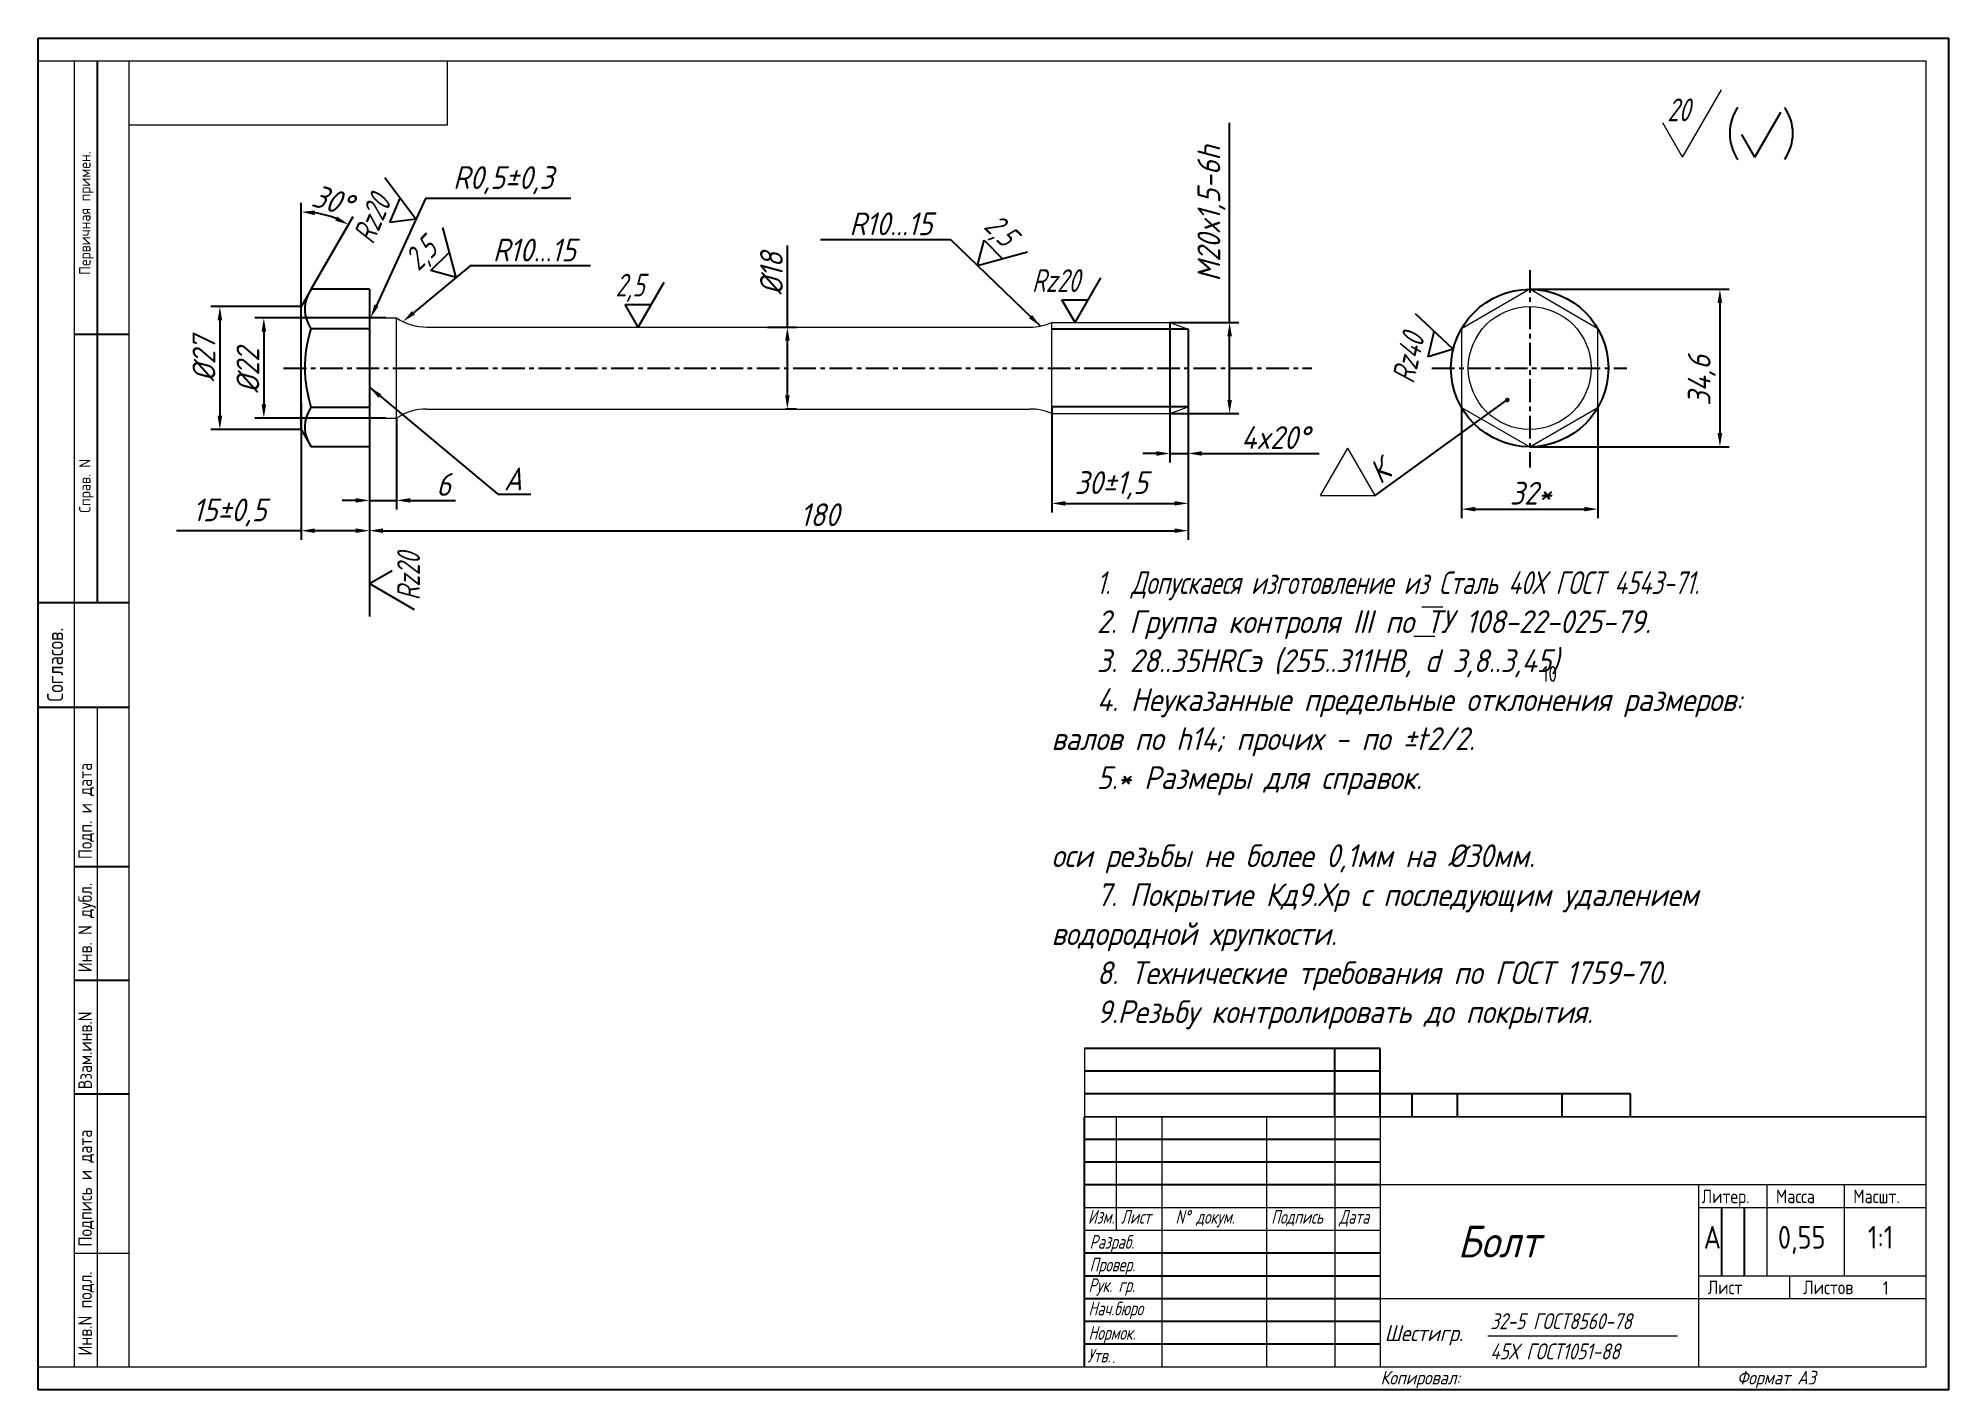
# Model space of a CAD drawing. Extents: x 2248 to 2668, y 316 to 613.
import ezdxf

# ---------------------------------------------------------------- set-up
doc = ezdxf.new("R2010")
doc.units = 0
doc.header["$MEASUREMENT"] = 0
doc.linetypes.add('CENTER', pattern=[2, 1.25, -0.25, 0.25, -0.25])
doc.layers.get('0').update_dxf_attribs({"linetype": 'CONTINUOUS'})
doc.layers.get('DEFPOINTS').update_dxf_attribs({"linetype": 'CONTINUOUS'})
doc.layers.add('TOST', color=110, linetype='CONTINUOUS', lineweight=20)
doc.styles.get("Standard").update_dxf_attribs({"font": 'simplex.shx', "width": 0.85, "oblique": 15, "height": 5})
doc.dimstyles.get("Standard").update_dxf_attribs({"dimtxt": 5, "dimasz": 3, "dimexe": 2, "dimexo": 0, "dimgap": 1, "dimtad": 1, "dimdec": 0, "dimdsep": 46, "dimlunit": 6, "dimtxsty": 'STANDARD', "dimcen": 0.09, "dimclrt": 7, "dimadec": 0, "dimazin": 0, "dimtfac": 1, "dimtdec": 0, "dimtmove": 0, "dimatfit": 3, "dimfxl": 1, "dimtolj": 1, "dimtzin": 0, "dimarcsym": 0})

# ---------------------------------------------------------------- blocks, each defined once
blk = doc.blocks.new('*D1')
at = {"color": 0, "lineweight": -2, "transparency": 16777216}
for p, q in [((2509.53, 550.54), (2509.53, 594.41)), ((2496.42, 550.54), (2511.53, 550.54)), ((2509.53, 533.54), (2509.53, 547.54)), ((2496.42, 530.54), (2511.53, 530.54))]:
    blk.add_line(p, q, dxfattribs=at)
at = {"color": 0, "transparency": 16777216}
for points in [[(2509.03, 547.54), (2510.03, 547.54), (2509.53, 550.54)], [(2509.03, 533.54), (2510.03, 533.54), (2509.53, 530.54)]]:
    blk.add_solid(points, dxfattribs=at)
at = {"layer": 'DEFPOINTS', "color": 0, "transparency": 16777216}
for p in [(2496.42, 550.54), (2496.42, 530.54), (2509.53, 530.54)]:
    blk.add_point(p, dxfattribs=at)
at = {"color": 7, "transparency": 16777216, "insert": (2505.55, 574.48), "char_height": 5, "attachment_point": 5, "rotation": 90}
blk.add_mtext('\\A1;M20x1,5-6h', dxfattribs=at)
blk = doc.blocks.new('*D2')
at = {"color": 0, "lineweight": -2, "transparency": 16777216}
for p, q in [((2496.42, 550.54), (2496.42, 519.76)), ((2500.42, 549.08), (2500.42, 519.76)), ((2493.42, 521.76), (2490.42, 521.76)), ((2496.42, 521.76), (2500.42, 521.76)), ((2503.42, 521.76), (2529.19, 521.76))]:
    blk.add_line(p, q, dxfattribs=at)
at = {"color": 0, "transparency": 16777216}
for points in [[(2493.42, 522.26), (2493.42, 521.26), (2496.42, 521.76)], [(2503.42, 522.26), (2503.42, 521.26), (2500.42, 521.76)]]:
    blk.add_solid(points, dxfattribs=at)
at = {"layer": 'DEFPOINTS', "color": 0, "transparency": 16777216}
for p in [(2496.42, 550.54), (2500.42, 549.08), (2500.42, 521.76)]:
    blk.add_point(p, dxfattribs=at)
at = {"color": 7, "transparency": 16777216, "insert": (2519.54, 525.26), "char_height": 5, "attachment_point": 5}
blk.add_mtext('\\A1;4x20%%d', dxfattribs=at)
blk = doc.blocks.new('*D3')
at = {"color": 0, "lineweight": -2, "transparency": 16777216}
for p, q in [((2470.42, 531.99), (2470.42, 508.8)), ((2500.42, 531.99), (2500.42, 508.8)), ((2473.42, 510.8), (2497.42, 510.8))]:
    blk.add_line(p, q, dxfattribs=at)
at = {"color": 0, "transparency": 16777216}
for points in [[(2473.42, 511.3), (2473.42, 510.3), (2470.42, 510.8)], [(2497.42, 511.3), (2497.42, 510.3), (2500.42, 510.8)]]:
    blk.add_solid(points, dxfattribs=at)
at = {"layer": 'DEFPOINTS', "color": 0, "transparency": 16777216}
for p in [(2470.42, 531.99), (2500.42, 531.99), (2500.42, 510.8)]:
    blk.add_point(p, dxfattribs=at)
at = {"color": 7, "transparency": 16777216, "insert": (2483.51, 514.78), "char_height": 5, "attachment_point": 5}
blk.add_mtext('\\A1;30%%p1,5', dxfattribs=at)
blk = doc.blocks.new('*D4')
at = {"color": 0, "lineweight": -2, "transparency": 16777216}
for p, q in [((2500.42, 535.14), (2500.42, 502.8)), ((2320.42, 523.24), (2320.42, 502.8)), ((2323.42, 504.8), (2497.42, 504.8))]:
    blk.add_line(p, q, dxfattribs=at)
at = {"color": 0, "transparency": 16777216}
for points in [[(2323.42, 505.3), (2323.42, 504.3), (2320.42, 504.8)], [(2497.42, 505.3), (2497.42, 504.3), (2500.42, 504.8)]]:
    blk.add_solid(points, dxfattribs=at)
at = {"layer": 'DEFPOINTS', "color": 0, "transparency": 16777216}
for p in [(2500.42, 535.14), (2320.42, 523.24), (2500.42, 504.8)]:
    blk.add_point(p, dxfattribs=at)
at = {"color": 7, "transparency": 16777216, "insert": (2419.4, 508.3), "char_height": 5, "attachment_point": 5}
blk.add_mtext('\\A1;180', dxfattribs=at)
blk = doc.blocks.new('*D5')
at = {"color": 0, "lineweight": -2, "transparency": 16777216}
for p, q in [((2305.42, 532.97), (2305.42, 502.8)), ((2320.42, 525.61), (2320.42, 502.8)), ((2305.42, 504.8), (2278.01, 504.8)), ((2317.42, 504.8), (2308.42, 504.8))]:
    blk.add_line(p, q, dxfattribs=at)
at = {"color": 0, "transparency": 16777216}
for points in [[(2308.42, 505.3), (2308.42, 504.3), (2305.42, 504.8)], [(2317.42, 505.3), (2317.42, 504.3), (2320.42, 504.8)]]:
    blk.add_solid(points, dxfattribs=at)
at = {"layer": 'DEFPOINTS', "color": 0, "transparency": 16777216}
for p in [(2305.42, 532.97), (2320.42, 525.61), (2320.42, 504.8)]:
    blk.add_point(p, dxfattribs=at)
at = {"color": 7, "transparency": 16777216, "insert": (2289.7, 508.78), "char_height": 5, "attachment_point": 5}
blk.add_mtext('\\A1;15%%p0,5', dxfattribs=at)
blk = doc.blocks.new('*D6')
at = {"color": 0, "lineweight": -2, "transparency": 16777216}
for p, q in [((2324.04, 551.54), (2295.22, 551.54)), ((2297.22, 548.54), (2297.22, 532.54)), ((2324.04, 529.54), (2295.22, 529.54))]:
    blk.add_line(p, q, dxfattribs=at)
at = {"color": 0, "transparency": 16777216}
for points in [[(2296.72, 548.54), (2297.72, 548.54), (2297.22, 551.54)], [(2296.72, 532.54), (2297.72, 532.54), (2297.22, 529.54)]]:
    blk.add_solid(points, dxfattribs=at)
at = {"layer": 'DEFPOINTS', "color": 0, "transparency": 16777216}
for p in [(2324.04, 551.54), (2297.22, 529.54), (2324.04, 529.54)]:
    blk.add_point(p, dxfattribs=at)
at = {"color": 7, "transparency": 16777216, "insert": (2293.72, 539.97), "char_height": 5, "attachment_point": 5, "rotation": 90}
blk.add_mtext('\\A1;%%c22', dxfattribs=at)
blk = doc.blocks.new('*D7')
at = {"color": 0, "lineweight": -2, "transparency": 16777216}
for p, q in [((2305.42, 554.04), (2285.56, 554.04)), ((2287.56, 551.04), (2287.56, 530.04)), ((2305.42, 527.04), (2285.56, 527.04))]:
    blk.add_line(p, q, dxfattribs=at)
at = {"color": 0, "transparency": 16777216}
for points in [[(2287.06, 551.04), (2288.06, 551.04), (2287.56, 554.04)], [(2287.06, 530.04), (2288.06, 530.04), (2287.56, 527.04)]]:
    blk.add_solid(points, dxfattribs=at)
at = {"layer": 'DEFPOINTS', "color": 0, "transparency": 16777216}
for p in [(2305.42, 554.04), (2287.56, 527.04), (2305.42, 527.04)]:
    blk.add_point(p, dxfattribs=at)
at = {"color": 7, "transparency": 16777216, "insert": (2284.06, 542.5), "char_height": 5, "attachment_point": 5, "rotation": 90}
blk.add_mtext('\\A1;%%c27', dxfattribs=at)
blk = doc.blocks.new('*D8')
at = {"color": 0, "lineweight": -2, "transparency": 16777216}
for p, q in [((2305.42, 554.04), (2305.42, 576.86)), ((2307.62, 557.84), (2316.83, 573.81))]:
    blk.add_line(p, q, dxfattribs=at)
blk.add_arc((2305.42, 554.04), 20.83, 68.2608, 81.7392, dxfattribs=at)
at = {"color": 0, "transparency": 16777216}
for points in [[(2308.38, 574.15), (2308.45, 575.15), (2305.42, 574.86)], [(2313.35, 573.83), (2312.92, 572.93), (2315.83, 572.07)]]:
    blk.add_solid(points, dxfattribs=at)
at = {"layer": 'DEFPOINTS', "color": 0, "transparency": 16777216}
for p in [(2309.04, 574.55), (2307.62, 557.84), (2305.42, 554.04), (2305.42, 554.04), (2305.42, 540.54)]:
    blk.add_point(p, dxfattribs=at)
at = {"color": 7, "transparency": 16777216, "insert": (2312.27, 577.38), "char_height": 5, "attachment_point": 5, "rotation": 343.6457}
blk.add_mtext('\\A1;30°', dxfattribs=at)
blk = doc.blocks.new('*D9')
at = {"color": 0, "lineweight": -2, "transparency": 16777216}
for p, q in [((2342.57, 562.97), (2330.11, 552.66)), ((2369.01, 562.97), (2342.57, 562.97))]:
    blk.add_line(p, q, dxfattribs=at)
at = {"color": 0, "transparency": 16777216}
blk.add_solid([(2329.79, 553.05), (2330.43, 552.28), (2327.8, 550.75)], dxfattribs=at)
at = {"layer": 'DEFPOINTS', "color": 0, "transparency": 16777216}
for p in [(2337.87, 559.08), (2327.8, 550.75)]:
    blk.add_point(p, dxfattribs=at)
at = {"color": 7, "transparency": 16777216, "insert": (2356.7, 566.47), "char_height": 5, "attachment_point": 5}
blk.add_mtext('\\A1;R10...15', dxfattribs=at)
blk = doc.blocks.new('*D10')
at = {"color": 0, "lineweight": -2, "transparency": 16777216}
for p, q in [((2326.42, 529.54), (2326.42, 509.46)), ((2320.42, 523.24), (2320.42, 509.46)), ((2317.42, 511.46), (2314.42, 511.46)), ((2320.42, 511.46), (2326.42, 511.46)), ((2329.42, 511.46), (2339.33, 511.46))]:
    blk.add_line(p, q, dxfattribs=at)
at = {"color": 0, "transparency": 16777216}
for points in [[(2317.42, 511.96), (2317.42, 510.96), (2320.42, 511.46)], [(2329.42, 511.96), (2329.42, 510.96), (2326.42, 511.46)]]:
    blk.add_solid(points, dxfattribs=at)
at = {"layer": 'DEFPOINTS', "color": 0, "transparency": 16777216}
for p in [(2326.42, 529.54), (2320.42, 523.24), (2326.42, 511.46)]:
    blk.add_point(p, dxfattribs=at)
at = {"color": 7, "transparency": 16777216, "insert": (2336.74, 514.96), "char_height": 5, "attachment_point": 5}
blk.add_mtext('\\A1;6', dxfattribs=at)
blk = doc.blocks.new('*D11')
at = {"color": 0, "lineweight": -2, "transparency": 16777216}
for p, q in [((2332.77, 577.83), (2321.97, 554.31)), ((2364.7, 577.83), (2332.77, 577.83))]:
    blk.add_line(p, q, dxfattribs=at)
at = {"color": 0, "transparency": 16777216}
blk.add_solid([(2321.51, 554.52), (2322.42, 554.1), (2320.71, 551.58)], dxfattribs=at)
at = {"layer": 'DEFPOINTS', "color": 0, "transparency": 16777216}
for p in [(2320.71, 551.58), (2320.92, 552.04)]:
    blk.add_point(p, dxfattribs=at)
at = {"color": 7, "transparency": 16777216, "insert": (2349.86, 581.81), "char_height": 5, "attachment_point": 5}
blk.add_mtext('\\A1;R0,5%%p0,3', dxfattribs=at)
blk = doc.blocks.new('*D12')
at = {"color": 0, "lineweight": -2, "transparency": 16777216}
for p, q in [((2560.51, 531.89), (2560.51, 507.53)), ((2590.48, 531.89), (2590.48, 507.53)), ((2563.51, 509.53), (2587.48, 509.53))]:
    blk.add_line(p, q, dxfattribs=at)
at = {"color": 0, "transparency": 16777216}
for points in [[(2563.51, 510.03), (2563.51, 509.03), (2560.51, 509.53)], [(2587.48, 510.03), (2587.48, 509.03), (2590.48, 509.53)]]:
    blk.add_solid(points, dxfattribs=at)
at = {"layer": 'DEFPOINTS', "color": 0, "transparency": 16777216}
for p in [(2560.51, 531.89), (2590.48, 531.89), (2590.48, 509.53)]:
    blk.add_point(p, dxfattribs=at)
at = {"color": 7, "transparency": 16777216, "insert": (2575.71, 513.03), "char_height": 5, "attachment_point": 5}
blk.add_mtext('\\A1;32*', dxfattribs=at)
blk = doc.blocks.new('*D13')
at = {"color": 0, "lineweight": -2, "transparency": 16777216}
for p, q in [((2575.49, 557.84), (2619.31, 557.84)), ((2617.31, 554.84), (2617.31, 526.24)), ((2575.49, 523.24), (2619.31, 523.24))]:
    blk.add_line(p, q, dxfattribs=at)
at = {"color": 0, "transparency": 16777216}
for points in [[(2616.81, 554.84), (2617.81, 554.84), (2617.31, 557.84)], [(2616.81, 526.24), (2617.81, 526.24), (2617.31, 523.24)]]:
    blk.add_solid(points, dxfattribs=at)
at = {"layer": 'DEFPOINTS', "color": 0, "transparency": 16777216}
for p in [(2575.49, 557.84), (2575.49, 523.24), (2617.31, 523.24)]:
    blk.add_point(p, dxfattribs=at)
at = {"color": 7, "transparency": 16777216, "insert": (2613.34, 537.81), "char_height": 5, "attachment_point": 5, "rotation": 90}
blk.add_mtext('\\A1;34,6', dxfattribs=at)
blk = doc.blocks.new('*D14')
at = {"color": 0, "lineweight": -2, "transparency": 16777216}
for p, q in [((2412.32, 549.54), (2412.32, 567.5)), ((2407.91, 549.54), (2414.32, 549.54)), ((2412.32, 534.54), (2412.32, 546.54)), ((2411.88, 531.54), (2414.32, 531.54))]:
    blk.add_line(p, q, dxfattribs=at)
at = {"color": 0, "transparency": 16777216}
for points in [[(2411.82, 546.54), (2412.82, 546.54), (2412.32, 549.54)], [(2411.82, 534.54), (2412.82, 534.54), (2412.32, 531.54)]]:
    blk.add_solid(points, dxfattribs=at)
at = {"layer": 'DEFPOINTS', "color": 0, "transparency": 16777216}
for p in [(2407.91, 549.54), (2411.88, 531.54), (2412.32, 531.54)]:
    blk.add_point(p, dxfattribs=at)
at = {"color": 7, "transparency": 16777216, "insert": (2408.82, 561.27), "char_height": 5, "attachment_point": 5, "rotation": 90}
blk.add_mtext('\\A1;%%c18', dxfattribs=at)

msp = doc.modelspace()

# ---------------------------------------------------------------- linework, layer by layer
at = {"color": 7}
for p, q in [((2247.624, 613.015), (2667.624, 613.015)), ((2247.624, 316.015), (2247.624, 613.015)), ((2667.624, 316.015), (2667.624, 613.015)), ((2260.624, 489.015), (2260.624, 608.015)), ((2625.019, 586.895), (2630.709, 596.751)), ((2625.019, 586.895), (2622.132, 591.895)), ((2330.662, 573.245), (2323.837, 582.352)), ((2324.93, 572.557), (2327.2, 577.865)), ((2330.662, 573.245), (2324.93, 572.557)), ((2339.518, 560.446), (2336.6, 571.446)), ((2454.111, 563.053), (2455.572, 568.639)), ((2455.572, 568.639), (2459.638, 564.57)), ((2333.945, 561.955), (2338.038, 566.027)), ((2454.111, 563.053), (2465.086, 566.065)), ((2339.518, 560.446), (2333.945, 561.955)), ((2379.536, 549.538), (2385.226, 559.394)), ((2475.557, 550.538), (2481.247, 560.394)), ((2379.536, 549.538), (2376.649, 554.538)), ((2376.649, 554.538), (2382.422, 554.538)), ((2472.67, 555.538), (2478.444, 555.538)), ((2475.557, 550.538), (2472.67, 555.538)), ((2558.69, 544.653), (2550.393, 552.442)), ((2255.624, 548.015), (2267.624, 548.015)), ((2500.422, 549.082), (2470.422, 549.082)), ((2553.163, 542.983), (2554.481, 548.604)), ((2558.69, 544.653), (2553.163, 542.983)), ((2541.526, 512.539), (2570.568, 533.521)), ((2500.422, 531.994), (2470.422, 531.994)), ((2320.422, 502.805), (2320.422, 485.937)), ((2320.422, 493.185), (2325.422, 496.072)), ((2320.422, 493.185), (2330.278, 487.495)), ((2247.624, 489.015), (2267.624, 489.015)), ((2247.624, 466.015), (2267.624, 466.015)), ((2255.436, 431.015), (2267.624, 431.015)), ((2255.624, 406.015), (2267.624, 406.015)), ((2542.624, 391.015), (2477.624, 391.015)), ((2532.624, 376.015), (2532.624, 391.015)), ((2542.624, 376.015), (2542.624, 391.015)), ((2542.624, 386.015), (2477.624, 386.015)), ((2255.624, 381.015), (2267.624, 381.015)), ((2597.624, 381.015), (2477.624, 381.015)), ((2549.624, 376.015), (2549.624, 381.015)), ((2559.624, 376.015), (2559.624, 381.015)), ((2582.624, 376.015), (2582.624, 381.015)), ((2597.624, 376.015), (2597.624, 381.015)), ((2477.624, 321.015), (2477.624, 376.015)), ((2542.624, 371.015), (2477.624, 371.015)), ((2542.624, 366.015), (2477.624, 366.015)), ((2542.624, 361.015), (2477.624, 361.015)), ((2617.624, 356.015), (2617.624, 341.015)), ((2622.624, 356.015), (2622.624, 341.015)), ((2542.624, 346.015), (2477.624, 346.015)), ((2542.624, 341.015), (2477.624, 341.015)), ((2542.624, 336.015), (2477.624, 336.015)), ((2542.624, 331.015), (2477.624, 331.015)), ((2542.624, 326.015), (2477.624, 326.015)), ((2667.624, 316.015), (2247.624, 316.015))]:
    msp.add_line(p, q, dxfattribs=at)
at = {"color": 7, "linetype": 'CENTER', "ltscale": 4}
for p, q in [((2575.494, 562.062), (2575.494, 518.712)), ((2301.571, 540.538), (2527.619, 540.538)), ((2553.984, 540.538), (2596.846, 540.538))]:
    msp.add_line(p, q, dxfattribs=at)
at = {"linetype": 'Continuous'}
for p, q in [((2307.616, 557.838), (2305.422, 554.038)), ((2320.422, 557.838), (2307.616, 557.838)), ((2320.422, 557.838), (2320.422, 549.188)), ((2305.422, 540.538), (2305.422, 554.038)), ((2320.422, 549.188), (2307.616, 549.188)), ((2320.422, 549.188), (2320.422, 531.888)), ((2305.422, 540.538), (2305.422, 540.561)), ((2305.422, 527.038), (2305.422, 540.538)), ((2305.422, 540.538), (2305.433, 540.538)), ((2320.422, 531.888), (2307.616, 531.888)), ((2320.422, 531.888), (2320.422, 523.238)), ((2305.422, 527.038), (2307.616, 523.238)), ((2320.422, 523.238), (2307.616, 523.238))]:
    msp.add_line(p, q, dxfattribs=at)
at = {"linetype": 'Continuous', "flags": 128}
for points in [[(2307.616, 549.188), (2307.034, 550.313), (2306.599, 551.454), (2306.403, 552.239), (2306.296, 553.03), (2306.285, 553.821), (2306.411, 554.83), (2306.683, 555.833), (2307.093, 556.842), (2307.616, 557.838)], [(2307.616, 531.888), (2307.082, 533.931), (2306.651, 536.089), (2306.376, 538.271), (2306.29, 539.772), (2306.289, 541.275), (2306.374, 542.776), (2306.559, 544.392), (2306.834, 545.996), (2307.19, 547.6), (2307.616, 549.188)], [(2307.616, 523.238), (2307.034, 524.363), (2306.599, 525.504), (2306.403, 526.289), (2306.296, 527.08), (2306.285, 527.871), (2306.411, 528.88), (2306.683, 529.883), (2307.093, 530.892), (2307.616, 531.888)]]:
    msp.add_lwpolyline(points, dxfattribs=at)
at = {"color": 7, "const_width": 0.5}
msp.add_lwpolyline([(2570.318, 533.521, 1), (2570.818, 533.521, 1)], format="xyb", close=True, dxfattribs=at)
at = {"color": 7}
msp.add_circle((2575.494, 540.538), 17.3, dxfattribs=at)
for centre, start, end in [((2629.56, 592.101), 145.45202, 214.54798), ((2623.253, 592.101), 325.45202, 34.54798)]:
    msp.add_arc(centre, 10.084, start, end, dxfattribs=at)
at = {"layer": 'TOST', "color": 7}
for p, q in [((2247.624, 608.015), (2662.624, 608.015)), ((2255.624, 321.015), (2255.624, 608.015)), ((2267.624, 321.015), (2267.624, 608.015)), ((2337.624, 594.015), (2337.624, 608.015)), ((2662.624, 321.015), (2662.624, 608.015)), ((2609.099, 586.895), (2617.634, 601.679)), ((2267.624, 594.015), (2337.624, 594.015)), ((2609.099, 586.895), (2604.768, 594.395)), ((2320.922, 551.538), (2326.422, 551.538)), ((2326.422, 529.538), (2326.422, 551.538)), ((2470.422, 530.538), (2470.422, 550.538)), ((2470.422, 550.538), (2496.422, 550.538)), ((2496.422, 550.538), (2500.422, 549.082)), ((2496.422, 550.538), (2496.422, 530.538)), ((2333.055, 549.538), (2465.626, 549.538)), ((2500.422, 531.994), (2500.422, 549.082)), ((2320.922, 529.538), (2326.422, 529.538)), ((2333.055, 531.538), (2465.626, 531.538)), ((2470.422, 530.538), (2496.422, 530.538)), ((2496.422, 530.538), (2500.422, 531.994)), ((2529.526, 512.539), (2535.526, 522.931)), ((2541.526, 512.539), (2535.526, 522.931)), ((2529.526, 512.539), (2541.526, 512.539)), ((2551.756, 488.079), (2556.4, 488.079)), ((2550.015, 481.626), (2554.659, 481.626)), ((2260.624, 321.015), (2260.624, 466.015)), ((2477.624, 391.015), (2477.624, 321.015)), ((2477.624, 376.015), (2662.624, 376.015)), ((2662.624, 376.015), (2477.624, 376.015)), ((2484.624, 376.015), (2484.624, 351.015)), ((2494.624, 376.015), (2494.624, 321.015)), ((2517.624, 376.015), (2517.624, 321.015)), ((2532.624, 376.015), (2532.624, 321.015)), ((2542.624, 376.015), (2542.624, 321.015)), ((2662.624, 361.015), (2542.624, 361.015)), ((2612.624, 361.015), (2612.624, 321.015)), ((2627.624, 361.015), (2627.624, 341.015)), ((2644.624, 361.015), (2644.624, 341.015)), ((2542.624, 356.015), (2477.624, 356.015)), ((2662.624, 356.015), (2612.624, 356.015)), ((2542.624, 351.015), (2477.624, 351.015)), ((2255.624, 346.015), (2267.624, 346.015)), ((2662.624, 341.015), (2612.624, 341.015)), ((2632.624, 341.015), (2632.624, 336.015)), ((2662.624, 336.015), (2542.624, 336.015)), ((2566.327, 327.881), (2607.969, 327.881)), ((2662.624, 321.015), (2247.624, 321.015))]:
    msp.add_line(p, q, dxfattribs=at)
msp.add_lwpolyline([(2575.494, 557.838), (2560.512, 549.188), (2560.512, 531.888), (2575.494, 523.238), (2590.476, 531.888), (2590.476, 549.188)], close=True, dxfattribs=at)
msp.add_circle((2575.494, 540.538), 13.5, dxfattribs=at)
for centre, radius, start, end in [((2320.922, 552.038), 0.5, 180, 270), ((2333.055, 561.538), 12, 236.44269, 270), ((2465.626, 561.538), 12, 270, 293.55646), ((2320.922, 529.038), 0.5, 90, 180), ((2333.055, 519.538), 12, 90, 123.55731), ((2465.626, 519.538), 12, 66.44354, 90)]:
    msp.add_arc(centre, radius, start, end, dxfattribs=at)

# ---------------------------------------------------------------- texts
at = {"color": 7}
for s, height, width, p in [('Первичная примен.', 2.5, 0.85, (2259.122, 560.988)), ('Справ. N', 2.5, 0.85, (2259.122, 508.727)), ('Согласов.', 3.5, 0.8, (2253.097, 467.234)), ('Подп. и дата', 3, 0.8, (2259.435, 432.62)), ('Инв. N дубл.', 3, 0.8, (2259.435, 407.771)), ('Взам.инв.N', 3, 0.8, (2259.435, 382.04)), ('Подпись и дата', 3, 0.8, (2259.435, 347.498)), ('Инв.N подл.', 3, 0.8, (2259.435, 323.536))]:
    msp.add_text(s, height=height, rotation=90, dxfattribs=dict(at, width=width)).set_placement(p)
at = {"color": 7, "oblique": 15, "width": 0.7}
for s, p in [('Изм.', (2478.386, 352.515)), ('Лист', (2485.624, 352.515)), ('N%%d докум.', (2497.624, 352.515)), ('Подпись', (2518.67, 352.515)), ('Дата', (2533.624, 352.515)), ('Разраб.', (2478.747, 347.015)), ('Провер.', (2478.747, 342.015)), ('Рук. гр.', (2478.503, 337.504)), ('Нач.бюро', (2478.503, 332.371)), ('Нормок.', (2478.503, 327.015)), ('Утв.', (2478.27, 322.015))]:
    msp.add_text(s, height=3, dxfattribs=at).set_placement(p)
at = {"color": 7, "width": 0.7}
for p in [(2480.859, 326.923), (2483.729, 321.867)]:
    msp.add_text('.', height=3, dxfattribs=at).set_placement(p)
at = {"color": 7, "char_height": 5}
for s, insert, attachment_point in [('R10...15', (2444.211, 572.228), 6), ('A', (2350.004, 516.165), 4)]:
    msp.add_mtext(s, dxfattribs=dict(at, insert=insert, attachment_point=attachment_point))
at = {"layer": 'TOST', "color": 7, "oblique": 15}
for s, height, width, p in [('20', 5, 0.7, (2605.739, 594.778)), ('2,5', 5, 0.7, (2374.5, 556.261)), ('Rz20', 5, 0.7, (2466.07, 557.261)), ('1.  Допускаеся изготовление из Сталь 40Х ГОСТ 4543-71.', 5, 0.7, (2480.348, 490.873)), ('2. Группа контроля III по ТУ 108-22-025-79.', 5, 0.85, (2480.348, 482.302)), ('3. 28..35HRCэ (255..311НВ, d 3,8..3,45)', 5, 0.85, (2480.348, 473.73)), ('4. Неуказанные предельные отклонения размеров:', 5, 0.85, (2480.348, 465.159)), ('валов по h14; прочих - по %%pt2/2.', 5, 0.85, (2470.348, 456.587)), ('5.* Размеры для справок.', 5, 0.85, (2480.348, 448.016)), ('оси резьбы не более 0,1мм на %%c30мм.', 5, 0.85, (2470.348, 430.873)), ('7. Покрытие Кд9.Хр с последующим удалением', 5, 0.85, (2480.348, 422.302)), ('водородной хрупкости.', 5, 0.85, (2470.348, 413.73)), ('8. Технические требования по ГОСТ 1759-70.', 5, 0.85, (2480.348, 405.159)), ('9.Резьбу контролировать до покрытия.', 5, 0.85, (2480.348, 396.587)), ('Болт', 7, 0.85, (2559.669, 345.083)), ('32-5 ГОСТ8560-78', 3.5, 0.75, (2566.834, 329.33)), ('Шестигр.', 3.5, 0.85, (2543.611, 326.702)), ('45Х ГОСТ1051-88', 3.5, 0.75, (2566.834, 322.697)), ('Копировал:', 3, 0.81, (2542.707, 317.175)), ('Формат А3', 3, 0.81, (2621.035, 317.175))]:
    msp.add_text(s, height=height, dxfattribs=dict(at, width=width)).set_placement(p)
for s, rotation, width, p in [('Rz20', 66.84998, 0.7, (2321.221, 567.519)), ('2,5', 315.3474, 0.7, (2455.254, 571.374)), ('2,5', 44.85377, 0.7, (2331.207, 561.661)), ('Rz40', 76.80641, 0.7, (2549.98, 536.951)), ('К', 38.53475, 0.85, (2542.669, 514.833)), ('Rz20', 90, 0.7, (2331.532, 489.481))]:
    msp.add_text(s, height=5, rotation=rotation, dxfattribs=dict(at, width=width)).set_placement(p)
at = {"layer": 'TOST', "color": 7}
for s, height, width, p in [('10', 3.5, 0.75, (2578.257, 471.58)), ('Литер.', 3, 0.81, (2613.284, 357.015)), ('Масса', 3, 0.81, (2629.624, 357.015)), ('Масшт.', 3, 0.81, (2646.624, 357.015)), ('А', 5, 0.81, (2613.75, 347.027)), ('0,55', 5, 0.81, (2630.052, 347.027)), ('1:1', 5, 0.81, (2649.84, 347.027)), ('Лист', 3, 0.81, (2614.624, 337.015)), ('Листов', 3, 0.81, (2635.624, 337.015)), ('1', 3, 0.81, (2653.138, 336.891))]:
    msp.add_text(s, height=height, dxfattribs=dict(at, width=width)).set_placement(p)

# ---------------------------------------------------------------- dimensions: what is measured, and where the dimension line sits
at = {"color": 7}
dim = msp.add_linear_dim(base=(2509.529, 530.538), p1=(2496.422, 550.538), p2=(2496.422, 530.538), angle=90, text='M<>x1,5-6h', dimstyle='STANDARD', override={"dimtad": 1}, dxfattribs=at)
dim.commit()
dim.dimension.update_dxf_attribs({"geometry": '*D1', "text_midpoint": (2509.529, 574.476), "dimtype": 160})
for center, mpoint, text, override, picture, middle in [((2320.922, 552.038), (2320.713, 551.584), '<>%%p0,3', {"dimtih": 1, "dimtoh": 1, "dimdec": 2}, '*D11', (2349.859, 577.833)), ((2337.869, 559.083), (2327.798, 550.751), 'R10...15', {"dimtih": 1, "dimtoh": 1}, '*D9', (2356.7, 562.972))]:
    dim = msp.add_radius_dim(center=center, mpoint=mpoint, text=text, dimstyle='STANDARD', override=override, dxfattribs=at)
    dim.commit()
    dim.dimension.update_dxf_attribs({"geometry": picture, "text_midpoint": middle, "dimtype": 164})
dim = msp.add_angular_dim_2l(base=(2309.038, 574.548), line1=((2307.616, 557.838), (2305.422, 554.038)), line2=((2305.422, 540.538), (2305.422, 554.038)), dimstyle='STANDARD', override={"dimazin": 2}, dxfattribs=at)
dim.commit()
dim.dimension.update_dxf_attribs({"geometry": '*D8', "text_midpoint": (2311.286, 574.021), "dimtype": 162})
for base, p1, p2, picture, middle in [((2412.321, 531.538), (2407.913, 549.538), (2411.881, 531.538), '*D14', (2412.321, 561.275)), ((2287.56, 527.038), (2305.422, 554.038), (2305.422, 527.038), '*D7', (2287.56, 542.505)), ((2297.223, 529.538), (2324.037, 551.538), (2324.037, 529.538), '*D6', (2297.223, 539.97))]:
    dim = msp.add_linear_dim(base=base, p1=p1, p2=p2, angle=90, text='%%c<>', dimstyle='STANDARD', dxfattribs=at)
    dim.commit()
    dim.dimension.update_dxf_attribs({"geometry": picture, "text_midpoint": middle, "dimtype": 160})
dim = msp.add_linear_dim(base=(2617.315, 523.238), p1=(2575.494, 557.838), p2=(2575.494, 523.238), angle=90, dimstyle='STANDARD', override={"dimdec": 1}, dxfattribs=at)
dim.commit()
dim.dimension.update_dxf_attribs({"geometry": '*D13', "text_midpoint": (2617.315, 537.814), "dimtype": 160})
for base, p1, p2, text, picture, middle in [((2500.422, 521.757), (2496.422, 550.538), (2500.422, 549.082), '<>x20%%d', '*D2', (2519.542, 521.757)), ((2320.422, 504.805), (2305.422, 532.969), (2320.422, 525.606), '<>%%p0,5', '*D5', (2289.696, 504.805)), ((2500.422, 510.801), (2470.422, 531.994), (2500.422, 531.994), '<>%%p1,5', '*D3', (2483.51, 510.801)), ((2590.476, 509.529), (2560.512, 531.888), (2590.476, 531.888), '32*', '*D12', (2575.71, 509.529))]:
    dim = msp.add_linear_dim(base=base, p1=p1, p2=p2, text=text, dimstyle='STANDARD', dxfattribs=at)
    dim.commit()
    dim.dimension.update_dxf_attribs({"geometry": picture, "text_midpoint": middle, "dimtype": 160})
for base, p2, picture, middle in [((2500.422, 504.805), (2500.422, 535.142), '*D4', (2419.401, 504.805)), ((2326.422, 511.457), (2326.422, 529.538), '*D10', (2336.737, 511.457))]:
    dim = msp.add_linear_dim(base=base, p1=(2320.422, 523.238), p2=p2, dimstyle='STANDARD', dxfattribs=at)
    dim.commit()
    dim.dimension.update_dxf_attribs({"geometry": picture, "text_midpoint": middle, "dimtype": 160})

# ---------------------------------------------------------------- leaders
at = {"color": 7, "annotation_type": 0, "has_hookline": 1}
for points, hookline_direction, text_width in [([(2467.93, 549.762), (2448.211, 568.728), (2445.211, 568.728)], 1, 24.614), ([(2320.422, 536.324), (2348.656, 512.826), (2351.656, 512.826)], 0, 3.238)]:
    msp.add_leader(points, dimstyle='STANDARD', dxfattribs=dict(at, hookline_direction=hookline_direction, text_width=text_width))

doc.saveas('drawing.dxf')
